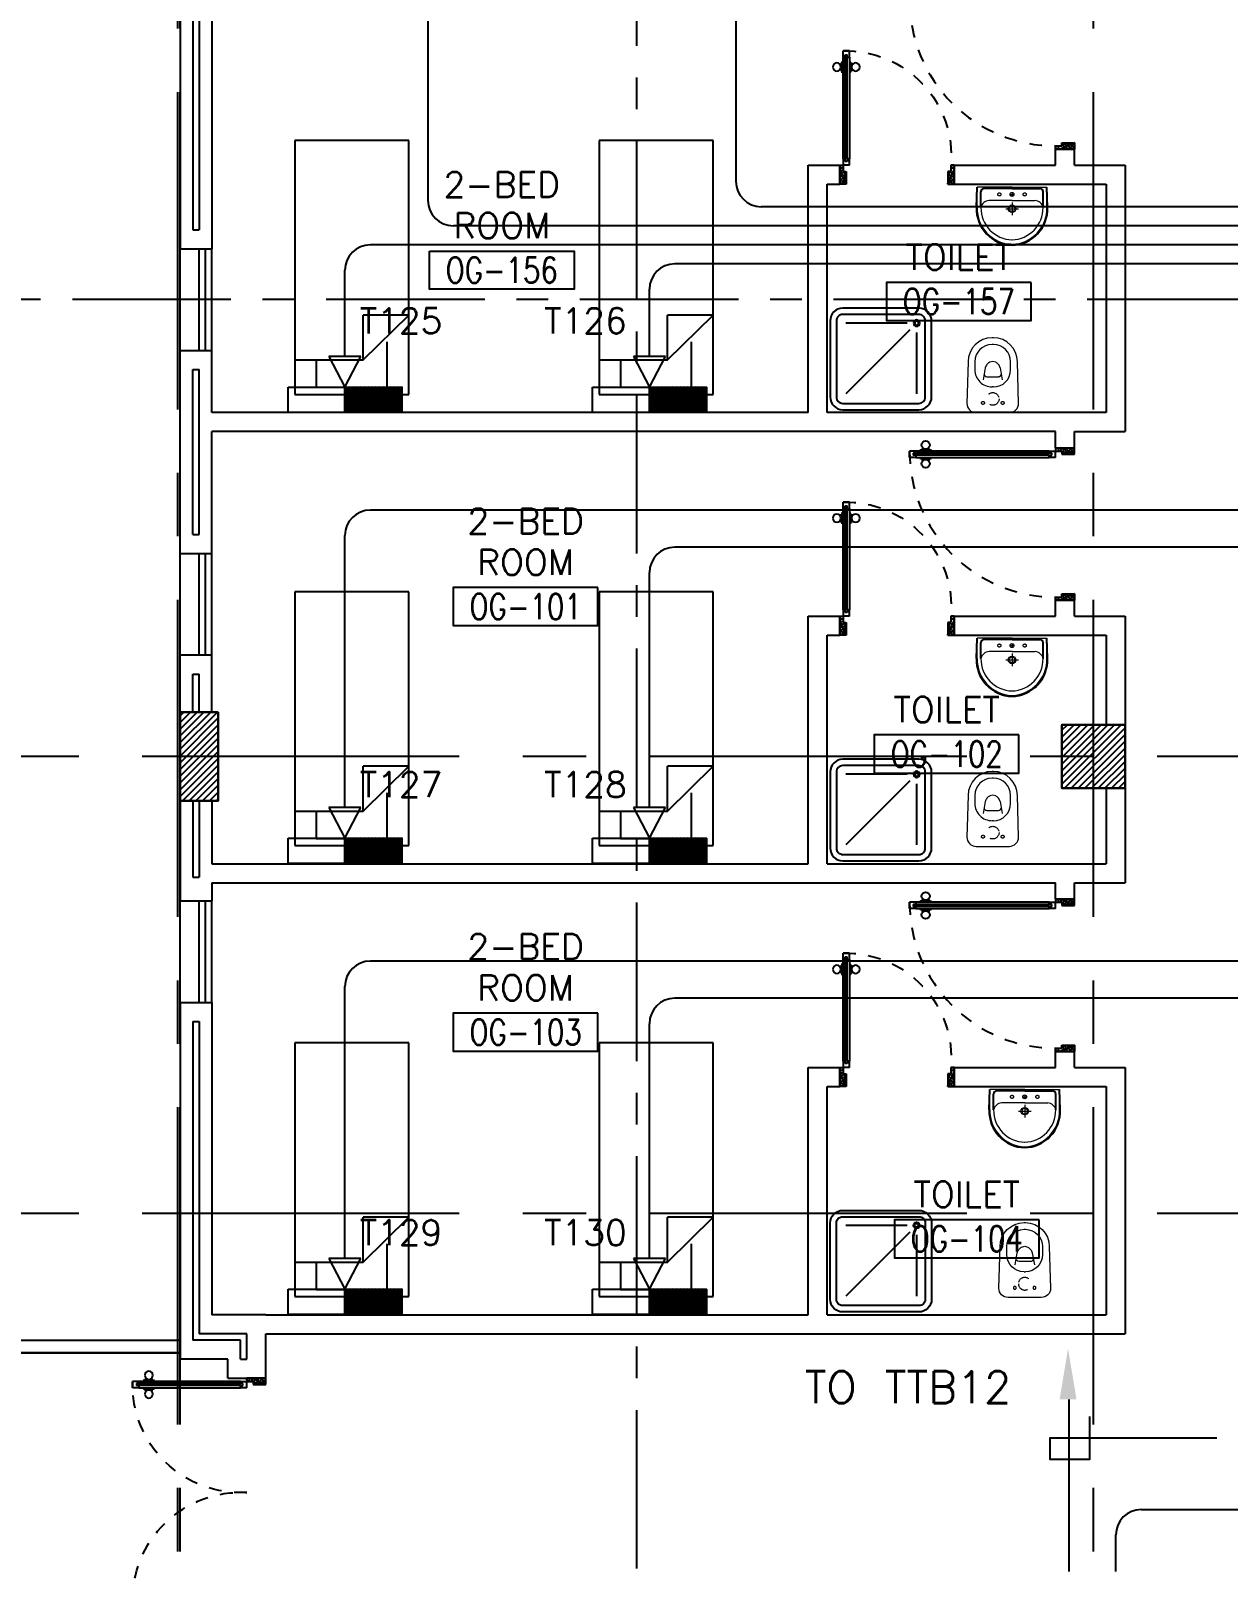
# Model space of a CAD drawing. Extents: x -0.3 to 92.6, y -1.1 to 78.4.
# Drawn here: x 48.54 to 57.98, y 13.72 to 25.87 of the extents above; entities that cross this region are included whole.
import ezdxf
from ezdxf.enums import TextEntityAlignment as Align

# ---------------------------------------------------------------- set-up
doc = ezdxf.new("R2010")
doc.units = 0
doc.header["$MEASUREMENT"] = 0
for name, pattern in [('CENTER', [2, 1.25, -0.25, 0.25, -0.25]), ('CENTERX2', [4, 2.5, -0.5, 0.5, -0.5]), ('DASHED', [0.75, 0.5, -0.25]), ('HIDDEN', [0.375, 0.25, -0.125]), ('HIDDEN2', [0.1875, 0.125, -0.0625])]:
    doc.linetypes.add(name, pattern=pattern)
doc.layers.get('0').update_dxf_attribs({"color": 11, "linetype": 'CONTINUOUS'})
doc.layers.get('DEFPOINTS').update_dxf_attribs({"color": 11, "linetype": 'CONTINUOUS'})
for name, color, linetype in [('AXES', 11, 'CENTERX2'), ('AXES1', 11, 'CENTER'), ('COL', 11, 'CONTINUOUS'), ('DOOR', 11, 'CONTINUOUS'), ('E-TEL', 4, 'CONTINUOUS'), ('E-TEXT', 2, 'CONTINUOUS'), ('E-WIRE', 4, 'CONTINUOUS'), ('FIX', 11, 'CONTINUOUS'), ('FUR', 11, 'CONTINUOUS'), ('HAT', 11, 'CONTINUOUS'), ('INSUL', 11, 'CONTINUOUS'), ('RM-BOX', 11, 'CONTINUOUS'), ('RM-NAME', 11, 'CONTINUOUS'), ('RM-NO', 11, 'CONTINUOUS'), ('ROOF', 11, 'CONTINUOUS'), ('WALL', 11, 'CONTINUOUS'), ('WIN', 11, 'CONTINUOUS')]:
    doc.layers.add(name, color=color, linetype=linetype)
doc.styles.add('ROMANS', font='ROMANS.shx', dxfattribs={"width": 0.6})
doc.styles.get("Standard").update_dxf_attribs({"font": 'TXT.shx'})

# ---------------------------------------------------------------- blocks, each defined once
blk = doc.blocks.new('AH20A')
at = {"layer": 'FUR'}
for p, q in [((0, 0.5), (0, -0.5)), ((1, 0.5), (0, 0.5)), ((0.1358, 0.5), (0.1358, -0.0987)), ((1, -0.5), (1, 0.5)), ((0.1358, 0.3112), (0.0277, 0.3112)), ((0.0277, 0.3112), (0.0277, -0.3087)), ((0.1358, -0.0987), (0.3125, -0.5)), ((0.1358, -0.0987), (0.3125, -0.0987)), ((0.3125, -0.5), (0.3125, -0.0987)), ((0.0277, -0.3087), (0.2076, -0.3087)), ((0, -0.5), (1, -0.5))]:
    blk.add_line(p, q, dxfattribs=at)
blk = doc.blocks.new('LAV1')
at = {"layer": 'FIX', "linetype": 'DASHED', "lineweight": 20, "ltscale": 0.05}
for p, q in [((0, 170), (0, 270)), ((0, 170), (0, 270)), ((50, 220), (-50, 220))]:
    blk.add_line(p, q, dxfattribs=at)
at = {"layer": 'FIX', "linetype": 'ByBlock', "ltscale": 0.3}
for p, q in [((-280, 210), (-275, 50)), ((-245, 210), (-245, 85)), ((245, 210), (245, 85)), ((280, 210), (275, 50)), ((0, 60), (-220, 60)), ((0, 60), (220, 60))]:
    blk.add_line(p, q, dxfattribs=at)
at = {"layer": 'FIX', "linetype": 'Continuous', "lineweight": 20}
for p, q in [((-275, 210), (-275, 50)), ((0, 155), (-181, 155)), ((0, 155), (181, 155)), ((275, 210), (275, 50)), ((0, 50), (-275, 50)), ((0, 50), (-252, 50)), ((0, 50), (275, 50)), ((0, 50), (252, 50))]:
    blk.add_line(p, q, dxfattribs=at)
at = {"layer": 'FIX', "lineweight": 20}
for p, q in [((0, 92), (0, 123)), ((16, 107), (-15, 107))]:
    blk.add_line(p, q, dxfattribs=at)
for centre, radius in [((0, 220), 29.5), ((0, 220), 22.5), ((0, 107), 15.5)]:
    blk.add_circle(centre, radius, dxfattribs=at)
at = {"layer": 'FIX', "linetype": 'HIDDEN', "lineweight": 20, "ltscale": 0.05}
for centre in [(-100, 107), (100, 107)]:
    blk.add_circle(centre, 12.4, dxfattribs=at)
at = {"layer": 'FIX', "linetype": 'ByBlock', "ltscale": 0.3}
for centre, radius, start, end in [((7, 220), 287, 91.3776, 182.0064), ((-7, 220), 287, 357.9936, 88.6224), ((-220, 85), 24.9, 179.7021, 269.9486), ((220, 85), 24.9, 270.0514, 0.2979)]:
    blk.add_arc(centre, radius, start, end, dxfattribs=at)
at = {"layer": 'FIX', "linetype": 'Continuous', "lineweight": 20}
for centre, radius, start, end in [((8, 217), 283, 91.6988, 181.351), ((-8, 217), 283, 358.649, 88.3012), ((8, 212), 253, 91.7328, 180.4884), ((-8, 212), 253, 359.5116, 88.2672), ((-179, 222), 66.9, 190.2006, 268.0786), ((179, 222), 66.9, 271.9214, 349.7994)]:
    blk.add_arc(centre, radius, start, end, dxfattribs=at)
blk = doc.blocks.new('WC1')
at = {"layer": 'FIX', "lineweight": 20}
for p, q in [((-210, 204), (-538, 194)), ((-475, 141), (-538, 141)), ((-137, 0), (-137, 131)), ((-727, 5), (-727, -5)), ((-674, 5), (-674, -5)), ((-534, 24), (-540, 0)), ((-540, 0), (-534, -24)), ((-395, 76), (-490, 60)), ((-339, 5), (-339, -5)), ((-137, -131), (-137, 0)), ((-490, -60), (-395, -76)), ((-538, -141), (-475, -141)), ((-538, -194), (-210, -204)), ((-213, -204), (-210, -204))]:
    blk.add_line(p, q, dxfattribs=at)
at = {"layer": 'FIX', "linetype": 'Continuous', "lineweight": 20}
blk.add_line((-420, -47), (-420, 45), dxfattribs=at)
at = {"layer": 'FIX', "linetype": 'HIDDEN2', "lineweight": 20, "ltscale": 0.3}
blk.add_circle((-245, 0), 49.8, dxfattribs=at)
at = {"layer": 'FIX', "linetype": 'HIDDEN', "lineweight": 20, "ltscale": 0.05}
for centre in [(-213, 78), (-213, -77)]:
    blk.add_circle(centre, 11.6, dxfattribs=at)
at = {"layer": 'FIX', "lineweight": 20}
for centre, radius, start, end in [((-538, 5), 189, 90, 180), ((-538, 5), 136, 90, 180), ((-475, 5), 136, 360, 90), ((-210, 131), 73, 360, 90), ((-473, -7), 68.2, 128.9242, 152.8468), ((-464, -18), 82, 108.496, 128.9242), ((-538, -5), 189, 180, 270), ((-538, -5), 136, 180, 270), ((-473, 7), 68.2, 207.1532, 231.0758), ((-464, 18), 82, 231.0758, 251.504), ((-475, -5), 136, 270, 0), ((-210, -131), 73, 270, 0)]:
    blk.add_arc(centre, radius, start, end, dxfattribs=at)
at = {"layer": 'FIX', "linetype": 'Continuous', "lineweight": 20}
for centre, start, end in [((-443, 46), 357.6662, 91.6121), ((-442, -46), 268.3879, 2.3338)]:
    blk.add_arc(centre, 22.3, start, end, dxfattribs=at)
blk = doc.blocks.new('SHR1')
at = {"layer": 'FIX'}
for p, q in [((-196, 196), (-700, 700)), ((-143, 218), (-143, 700)), ((-218, 143), (-700, 143))]:
    blk.add_line(p, q, dxfattribs=at)
for points in [[(-825, 125), (-825, 725, -0.414214), (-725, 825), (-125, 825, -0.414214), (-25, 725), (-25, 125, -0.414214), (-125, 25), (-725, 25, -0.414214)], [(-775, 125), (-775, 725, -0.414214), (-725, 775), (-125, 775, -0.414214), (-75, 725), (-75, 125, -0.414214), (-125, 75), (-725, 75, -0.414214)]]:
    blk.add_lwpolyline(points, format="xyb", close=True, dxfattribs=at)
for radius in [25, 15]:
    blk.add_circle((-143, 143), radius, dxfattribs=at)
blk = doc.blocks.new('DOOR90')
at = {"layer": 'DOOR', "linetype": 'ByBlock'}
for p, q in [((0, 0), (-150, 0)), ((-200, -25), (-1000, -25)), ((-200, -42), (-1000, -42)), ((-200, -58), (-1000, -58)), ((-1000, -75), (-200, -75))]:
    blk.add_line(p, q, dxfattribs=at)
at = {"layer": 'DOOR', "color": 0, "linetype": 'ByBlock'}
for p, q in [((-150, 0), (-150, -25)), ((-150, 0), (0, 0)), ((0, -50), (0, 0)), ((-1050, -25), (-1050, -75)), ((-1050, -75), (-1050, -25)), ((-1000, -25), (-1050, -25)), ((-1000, -75), (-1050, -75)), ((-1020, -42), (-1020, -58)), ((-1000, -42), (-1020, -42)), ((-1000, -58), (-1020, -58)), ((-1000, -25), (-1000, -42)), ((-1000, -58), (-1000, -75)), ((-968, -25), (-968, -18)), ((-878, -18), (-968, -18)), ((-968, -75), (-968, -82)), ((-878, -82), (-968, -82)), ((-955, -18), (-955, -9)), ((-955, -9), (-890, -9)), ((-955, -18), (-890, -18)), ((-955, -82), (-955, -91)), ((-955, -82), (-890, -82)), ((-955, -91), (-890, -91)), ((-890, -18), (-890, -9)), ((-890, -82), (-890, -91)), ((-878, -25), (-878, -18)), ((-878, -75), (-878, -82)), ((-200, -42), (-200, -25)), ((-200, -25), (-150, -25)), ((-180, -42), (-200, -42)), ((-200, -75), (-200, -58)), ((-200, -58), (-180, -58)), ((-150, -75), (-200, -75)), ((-180, -58), (-180, -42)), ((-150, -75), (-150, -25)), ((-150, -25), (-100, -25)), ((-100, -25), (-100, -50)), ((-100, -50), (0, -50)), ((-100, -850), (0, -850)), ((-100, -875), (-100, -850)), ((0, -850), (0, -900)), ((-150, -900), (-150, -875)), ((-150, -875), (-100, -875)), ((0, -900), (-150, -900)), ((-150, -900), (0, -900))]:
    blk.add_line(p, q, dxfattribs=at)
at = {"layer": 'DOOR', "color": 9, "linetype": 'ByBlock'}
for p, q in [((0, -50), (-114, 0)), ((0, -50), (-40, 0)), ((0, -50), (-100, -37)), ((0, -850), (-114, -900)), ((0, -850), (-100, -863)), ((0, -850), (-40, -900))]:
    blk.add_line(p, q, dxfattribs=at)
at = {"layer": 'DOOR', "color": 0, "linetype": 'ByBlock'}
for centre in [(-923, 24), (-923, -124)]:
    blk.add_circle(centre, 32.4, dxfattribs=at)
at = {"layer": 'DOOR', "color": 9, "linetype": 'ByBlock'}
for centre, radius, start, end in [((0, -50), 74.4, 137.7764, 180), ((0, -50), 54.4, 113.2074, 180), ((0, -50), 154, 161.1053, 166.2858), ((0, -50), 134, 158.1598, 169.28), ((0, -50), 114, 154.0838, 167.3774), ((0, -50), 94.4, 148.0182, 180), ((0, -50), 34.4, 90, 180), ((0, -50), 14.4, 90, 180), ((0, -850), 94.4, 180, 211.9818), ((0, -850), 74.4, 180, 222.2236), ((0, -850), 54.4, 180, 246.7926), ((0, -850), 34.4, 180, 270), ((0, -850), 14.4, 180, 270), ((0, -850), 154, 193.7142, 198.8947), ((0, -850), 134, 190.72, 201.8402)]:
    blk.add_arc(centre, radius, start, end, dxfattribs=at)
at = {"layer": 'DOOR', "linetype": 'HIDDEN', "ltscale": 0.5}
blk.add_arc((-222, -50), 828, 178.2701, 275.003, dxfattribs=at)
blk = doc.blocks.new('DOOR100')
at = {"layer": 'DOOR', "color": 0, "linetype": 'ByBlock'}
for p, q in [((-83, 1129), (-83, 1219)), ((-76, 1219), (-83, 1219)), ((-76, 1251), (-76, 1301)), ((-76, 1301), (-26, 1301)), ((-26, 1301), (-76, 1301)), ((-59, 1251), (-76, 1251)), ((-59, 1251), (-59, 1271)), ((-43, 1271), (-59, 1271)), ((-43, 1251), (-43, 1271)), ((-26, 1251), (-43, 1251)), ((-26, 1251), (-26, 1301)), ((-26, 1219), (-19, 1219)), ((-19, 1129), (-19, 1219)), ((-92, 1206), (-92, 1141)), ((-83, 1206), (-92, 1206)), ((-83, 1141), (-92, 1141)), ((-83, 1206), (-83, 1141)), ((-76, 1129), (-83, 1129)), ((-26, 1129), (-19, 1129)), ((-19, 1206), (-19, 1141)), ((-19, 1206), (-10, 1206)), ((-19, 1141), (-10, 1141)), ((-10, 1206), (-10, 1141)), ((-1201, 0), (-1201, 150)), ((-1201, 150), (-1176, 150)), ((-1201, 150), (-1201, 0)), ((-1176, 150), (-1176, 100)), ((-76, 200), (-59, 200)), ((-76, 150), (-76, 200)), ((-76, 150), (-26, 150)), ((-59, 200), (-59, 180)), ((-59, 180), (-43, 180)), ((-43, 200), (-26, 200)), ((-43, 180), (-43, 200)), ((-26, 200), (-26, 150)), ((-1, 150), (-26, 150)), ((-26, 150), (-26, 100)), ((-1, 150), (-1, 0)), ((-1151, 0), (-1201, 0)), ((-1176, 100), (-1151, 100)), ((-1151, 100), (-1151, 0)), ((-51, 100), (-51, 0)), ((-26, 100), (-51, 100)), ((-51, 0), (-1, 0))]:
    blk.add_line(p, q, dxfattribs=at)
at = {"layer": 'DOOR', "linetype": 'ByBlock'}
for p, q in [((-76, 1251), (-76, 200)), ((-59, 200), (-59, 1251)), ((-43, 200), (-43, 1251)), ((-26, 200), (-26, 1251))]:
    blk.add_line(p, q, dxfattribs=at)
at = {"layer": 'DOOR', "color": 9, "linetype": 'ByBlock'}
for p, q in [((-1151, 0), (-1201, 114)), ((-1151, 0), (-1201, 40)), ((-1151, 0), (-1164, 100)), ((-51, 0), (-1, 114)), ((-51, 0), (-38, 100)), ((-51, 0), (-1, 40))]:
    blk.add_line(p, q, dxfattribs=at)
at = {"layer": 'DOOR', "color": 0, "linetype": 'ByBlock'}
for centre in [(-125, 1174), (22, 1174)]:
    blk.add_circle(centre, 32.4, dxfattribs=at)
at = {"layer": 'DOOR', "linetype": 'HIDDEN', "ltscale": 0.5}
blk.add_arc((-27, 152), 1149, 89.961, 180.0931, dxfattribs=at)
at = {"layer": 'DOOR', "color": 9, "linetype": 'ByBlock'}
for centre, radius, start, end in [((-1151, 0), 154, 103.7142, 108.8947), ((-1151, 0), 134, 100.72, 111.8402), ((-51, 0), 134, 68.1598, 79.28), ((-51, 0), 154, 71.1053, 76.2858), ((-1151, 0), 94.4, 90, 121.9818), ((-1151, 0), 74.4, 90, 132.2236), ((-1151, 0), 54.4, 90, 156.7926), ((-1151, 0), 34.4, 90, 180), ((-1151, 0), 14.4, 90, 180), ((-51, 0), 94.4, 58.0182, 90), ((-51, 0), 74.4, 47.7764, 90), ((-51, 0), 54.4, 23.2074, 90), ((-51, 0), 34.4, 0, 90), ((-51, 0), 14.4, 0, 90), ((-51, 0), 114, 64.0838, 77.3774)]:
    blk.add_arc(centre, radius, start, end, dxfattribs=at)
blk = doc.blocks.new('RM1')
at = {"layer": 'RM-BOX'}
blk.add_lwpolyline([(570, -200), (-570, -200), (-570, -500), (570, -500)], close=True, dxfattribs=at)
at = {"layer": 'RM-NAME', "style": 'ROMANS'}
for tag, p in [('ROOMNAME1', (0, 324)), ('ROOMNAME2', (0, 0))]:
    blk.add_attdef(tag, text='', height=200, dxfattribs=at).set_placement(p, align=Align.MIDDLE)
at = {"layer": 'RM-NO', "style": 'ROMANS', "width": 0.8}
blk.add_attdef('ROOMNO', text='', height=200, dxfattribs=at).set_placement((0, -350), align=Align.MIDDLE)
blk = doc.blocks.new('*X85')
at = {"color": 0}
for p, q in [((227929, 132681), (228397, 133150)), ((227929, 132734), (228344, 133150)), ((227929, 132787), (228291, 133150)), ((227929, 132840), (228238, 133150)), ((227929, 132893), (228185, 133150)), ((227929, 132946), (228132, 133150)), ((227929, 132999), (228079, 133150)), ((227929, 133053), (228026, 133150)), ((227929, 133106), (227973, 133150)), ((227950, 132650), (228429, 133128)), ((228003, 132650), (228429, 133075)), ((228056, 132650), (228429, 133022)), ((228109, 132650), (228429, 132969)), ((228162, 132650), (228429, 132916)), ((228215, 132650), (228429, 132863)), ((228268, 132650), (228429, 132810)), ((228321, 132650), (228429, 132757)), ((228374, 132650), (228429, 132704))]:
    blk.add_line(p, q, dxfattribs=at)
blk = doc.blocks.new('COL50')
at = {"layer": 'COL'}
blk.add_lwpolyline([(-250, 250), (-250, -250), (250, -250), (250, 250)], close=True, dxfattribs=at)
blk = doc.blocks.new('C11')
at = {"layer": 'HAT'}
h = blk.add_hatch(dxfattribs=at)
h.set_pattern_fill('ANSI31', color=256, scale=300, style=0)
h.set_pattern_definition([(45, (-248556.182, -75061.005), (-26.5165043, 26.5165043), [])])
h.paths.add_polyline_path([(300, 700), (0, 700), (0, 350), (300, 350)])
h.paths.add_polyline_path([(300, 350), (0, 350), (0, 0), (300, 0)])
at = {"layer": 'COL'}
blk.add_lwpolyline([(300, 700), (300, 0), (0, 0), (0, 700)], close=True, dxfattribs=at)
blk = doc.blocks.new('A$C272A55A0')
at = {"layer": 'DOOR', "color": 0, "linetype": 'ByBlock'}
for p, q in [((0, 900), (0, 1050)), ((50, 1050), (0, 1050)), ((50, 950), (50, 1050)), ((1750, 950), (1750, 1050)), ((1750, 1050), (1800, 1050)), ((1800, 1050), (1800, 900)), ((0, 900), (25, 900)), ((25, 950), (50, 950)), ((25, 900), (25, 950)), ((75, 900), (25, 900)), ((25, 850), (25, 900)), ((42, 850), (25, 850)), ((58, 870), (42, 870)), ((42, 870), (42, 850)), ((58, 850), (58, 870)), ((75, 850), (58, 850)), ((75, 900), (75, 850)), ((1725, 900), (1775, 900)), ((1725, 900), (1725, 850)), ((1725, 850), (1742, 850)), ((1742, 870), (1758, 870)), ((1742, 850), (1742, 870)), ((1775, 950), (1750, 950)), ((1758, 870), (1758, 850)), ((1758, 850), (1775, 850)), ((1775, 900), (1775, 950)), ((1800, 900), (1775, 900)), ((1775, 850), (1775, 900)), ((1718, 160), (1709, 160)), ((1709, 95), (1709, 160)), ((1725, 173), (1718, 173)), ((1718, 173), (1718, 83)), ((1718, 95), (1718, 160)), ((1775, 173), (1782, 173)), ((1782, 173), (1782, 83)), ((1782, 160), (1791, 160)), ((1782, 95), (1782, 160)), ((1791, 95), (1791, 160)), ((25, 50), (42, 50)), ((25, 50), (25, 0)), ((25, 0), (75, 0)), ((75, 0), (25, 0)), ((42, 50), (42, 30)), ((42, 30), (58, 30)), ((58, 50), (75, 50)), ((58, 50), (58, 30)), ((75, 50), (75, 0)), ((1718, 95), (1709, 95)), ((1725, 83), (1718, 83)), ((1742, 50), (1725, 50)), ((1725, 50), (1725, 0)), ((1775, 0), (1725, 0)), ((1725, 0), (1775, 0)), ((1742, 50), (1742, 30)), ((1758, 30), (1742, 30)), ((1775, 50), (1758, 50)), ((1758, 50), (1758, 30)), ((1775, 83), (1782, 83)), ((1775, 50), (1775, 0)), ((1782, 95), (1791, 95))]:
    blk.add_line(p, q, dxfattribs=at)
at = {"layer": 'DOOR', "color": 9, "linetype": 'ByBlock'}
for p, q in [((50, 1050), (0, 1010)), ((50, 1050), (0, 937)), ((50, 1050), (37, 950)), ((1750, 1050), (1800, 1010)), ((1750, 1050), (1800, 937)), ((1750, 1050), (1763, 950))]:
    blk.add_line(p, q, dxfattribs=at)
at = {"layer": 'DOOR', "linetype": 'ByBlock'}
for p, q in [((25, 850), (25, 50)), ((42, 850), (42, 50)), ((58, 850), (58, 50)), ((75, 50), (75, 850)), ((1725, 50), (1725, 850)), ((1742, 850), (1742, 50)), ((1758, 850), (1758, 50)), ((1775, 850), (1775, 50))]:
    blk.add_line(p, q, dxfattribs=at)
at = {"layer": 'DOOR', "color": 0, "linetype": 'ByBlock'}
for centre in [(1676, 128), (1824, 128)]:
    blk.add_circle(centre, 32.4, dxfattribs=at)
at = {"layer": 'DOOR', "color": 9, "linetype": 'ByBlock'}
for centre, radius, start, end in [((50, 1050), 54.4, 203.2074, 270), ((50, 1050), 74.4, 227.7764, 270), ((50, 1050), 34.4, 180, 270), ((50, 1050), 14.4, 180, 270), ((1750, 1050), 14.4, 270, 0), ((1750, 1050), 34.4, 270, 0), ((1750, 1050), 54.4, 270, 336.7926), ((1750, 1050), 74.4, 270, 312.2236), ((50, 1050), 94.4, 238.0182, 270), ((50, 1050), 114, 244.0838, 257.3774), ((50, 1050), 134, 248.1598, 259.28), ((50, 1050), 154, 251.1053, 256.2858), ((1750, 1050), 94.4, 270, 301.9818), ((1750, 1050), 114, 282.6226, 295.9162), ((1750, 1050), 134, 280.72, 291.8402), ((1750, 1050), 154, 283.7142, 288.8947)]:
    blk.add_arc(centre, radius, start, end, dxfattribs=at)
at = {"layer": 'DOOR', "linetype": 'HIDDEN', "ltscale": 0.5}
for centre, start, end in [((50, 851), 268.3174, 3.2965), ((1750, 851), 176.7035, 271.6826)]:
    blk.add_arc(centre, 851, start, end, dxfattribs=at)
at = {"layer": 'WALL', "linetype": 'ByBlock'}
blk.add_line((1800, 900), (1800, 1050), dxfattribs=at)

msp = doc.modelspace()

# ---------------------------------------------------------------- linework, layer by layer
at = {"layer": 'AXES'}
for p, q in [((56.9217, -1.1143), (56.9217, 77.6984)), ((49.7017, -1.1143), (49.7017, 77.3484)), ((49.7217, -1.1143), (49.7217, 77.3484)), ((91.9217, 20.15), (23.8817, 20.15)), ((91.9217, 16.55), (23.8817, 16.55))]:
    msp.add_line(p, q, dxfattribs=at)
at = {"layer": 'AXES1'}
for p, q in [((53.3217, 5.75), (53.3217, 64.57)), ((82.1217, 23.75), (23.8817, 23.75))]:
    msp.add_line(p, q, dxfattribs=at)
at = {"layer": 'DEFPOINTS', "color": 0, "linetype": 'Continuous'}
msp.add_line((49.7217, 15.45), (47.773, 15.45), dxfattribs=at)
at = {"layer": 'E-TEL', "color": 4}
for p, q in [((51.1468, 23.3015), (50.8943, 23.3015)), ((50.8943, 23.3015), (51.0205, 23.0594)), ((51.0205, 23.0594), (51.1468, 23.3015)), ((53.5468, 23.3015), (53.2943, 23.3015)), ((53.2943, 23.3015), (53.4205, 23.0594)), ((53.4205, 23.0594), (53.5468, 23.3015)), ((50.5717, 23.0594), (51.4717, 23.0594)), ((50.5717, 22.86), (50.5717, 23.0594)), ((51.0205, 22.86), (51.0205, 23.0594)), ((51.421, 22.86), (51.0205, 23.0468)), ((51.3915, 22.86), (51.0205, 23.033)), ((51.3619, 22.86), (51.0205, 23.0192)), ((51.3323, 22.86), (51.0205, 23.0054)), ((51.3027, 22.86), (51.0205, 22.9916)), ((51.2732, 22.86), (51.0205, 22.9778)), ((51.2436, 22.86), (51.0205, 22.964)), ((51.4506, 22.86), (51.0231, 23.0594)), ((51.4717, 22.864), (51.0527, 23.0594)), ((51.4717, 22.8778), (51.0823, 23.0594)), ((51.4717, 22.8916), (51.1118, 23.0594)), ((51.4717, 22.9054), (51.1414, 23.0594)), ((51.4717, 22.9192), (51.171, 23.0594)), ((51.4717, 22.9329), (51.2006, 23.0594)), ((51.4717, 22.9467), (51.2301, 23.0594)), ((51.4717, 22.9605), (51.2597, 23.0594)), ((51.4717, 22.9743), (51.2893, 23.0594)), ((51.4717, 22.9881), (51.3189, 23.0594)), ((51.4717, 23.0019), (51.3485, 23.0594)), ((51.4717, 23.0157), (51.378, 23.0594)), ((51.4717, 23.0295), (51.4076, 23.0594)), ((51.4717, 23.0433), (51.4372, 23.0594)), ((51.4716, 23.0571), (51.4668, 23.0594)), ((51.4717, 22.86), (51.4717, 23.0594)), ((52.9717, 23.0594), (53.8717, 23.0594)), ((52.9717, 22.86), (52.9717, 23.0594)), ((53.4205, 22.86), (53.4205, 23.0594)), ((53.821, 22.86), (53.4205, 23.0468)), ((53.7915, 22.86), (53.4205, 23.033)), ((53.7619, 22.86), (53.4205, 23.0192)), ((53.7323, 22.86), (53.4205, 23.0054)), ((53.7027, 22.86), (53.4205, 22.9916)), ((53.6732, 22.86), (53.4205, 22.9778)), ((53.6436, 22.86), (53.4205, 22.964)), ((53.8506, 22.86), (53.4231, 23.0594)), ((53.8717, 22.864), (53.4527, 23.0594)), ((53.8717, 22.8778), (53.4823, 23.0594)), ((53.8717, 22.8916), (53.5118, 23.0594)), ((53.8717, 22.9054), (53.5414, 23.0594)), ((53.8717, 22.9192), (53.571, 23.0594)), ((53.8717, 22.9329), (53.6006, 23.0594)), ((53.8717, 22.9467), (53.6301, 23.0594)), ((53.8717, 22.9605), (53.6597, 23.0594)), ((53.8717, 22.9743), (53.6893, 23.0594)), ((53.8717, 22.9881), (53.7189, 23.0594)), ((53.8717, 23.0019), (53.7485, 23.0594)), ((53.8717, 23.0157), (53.778, 23.0594)), ((53.8717, 23.0295), (53.8076, 23.0594)), ((53.8717, 23.0433), (53.8372, 23.0594)), ((53.8716, 23.0571), (53.8668, 23.0594)), ((53.8717, 22.86), (53.8717, 23.0594)), ((51.4717, 22.86), (50.5717, 22.86)), ((51.214, 22.86), (51.0205, 22.9502)), ((51.1844, 22.86), (51.0205, 22.9364)), ((51.1548, 22.86), (51.0205, 22.9226)), ((51.1253, 22.86), (51.0205, 22.9088)), ((51.0957, 22.86), (51.0205, 22.8951)), ((51.0661, 22.86), (51.0205, 22.8813)), ((53.8717, 22.86), (52.9717, 22.86)), ((53.614, 22.86), (53.4205, 22.9502)), ((53.5844, 22.86), (53.4205, 22.9364)), ((53.5548, 22.86), (53.4205, 22.9226)), ((53.5253, 22.86), (53.4205, 22.9088)), ((53.4957, 22.86), (53.4205, 22.8951)), ((53.4661, 22.86), (53.4205, 22.8813)), ((50.8943, 19.749), (51.0205, 19.5068)), ((51.1468, 19.749), (50.8943, 19.749)), ((51.0205, 19.5068), (51.1468, 19.749)), ((53.2943, 19.749), (53.4205, 19.5068)), ((53.5468, 19.749), (53.2943, 19.749)), ((53.4205, 19.5068), (53.5468, 19.749)), ((50.5717, 19.5068), (51.4717, 19.5068)), ((50.5717, 19.3075), (50.5717, 19.5068)), ((51.0205, 19.3075), (51.0205, 19.5068)), ((51.421, 19.3075), (51.0205, 19.4942)), ((51.3915, 19.3075), (51.0205, 19.4804)), ((51.3619, 19.3075), (51.0205, 19.4667)), ((51.3323, 19.3075), (51.0205, 19.4529)), ((51.3027, 19.3075), (51.0205, 19.4391)), ((51.4506, 19.3075), (51.0231, 19.5068)), ((51.4717, 19.3115), (51.0527, 19.5068)), ((51.4717, 19.3252), (51.0823, 19.5068)), ((51.4717, 19.339), (51.1118, 19.5068)), ((51.4717, 19.3528), (51.1414, 19.5068)), ((51.4717, 19.3666), (51.171, 19.5068)), ((51.4717, 19.3804), (51.2006, 19.5068)), ((51.4717, 19.3942), (51.2301, 19.5068)), ((51.4717, 19.408), (51.2597, 19.5068)), ((51.4717, 19.4218), (51.2893, 19.5068)), ((51.4717, 19.4356), (51.3189, 19.5068)), ((51.4717, 19.4494), (51.3485, 19.5068)), ((51.4717, 19.4632), (51.378, 19.5068)), ((51.4717, 19.477), (51.4076, 19.5068)), ((51.4717, 19.4908), (51.4372, 19.5068)), ((51.4716, 19.5046), (51.4668, 19.5068)), ((51.4717, 19.3075), (51.4717, 19.5068)), ((52.9717, 19.5068), (53.8717, 19.5068)), ((52.9717, 19.3075), (52.9717, 19.5068)), ((53.4205, 19.3075), (53.4205, 19.5068)), ((53.821, 19.3075), (53.4205, 19.4942)), ((53.7915, 19.3075), (53.4205, 19.4804)), ((53.7619, 19.3075), (53.4205, 19.4667)), ((53.7323, 19.3075), (53.4205, 19.4529)), ((53.7027, 19.3075), (53.4205, 19.4391)), ((53.8506, 19.3075), (53.4231, 19.5068)), ((53.8717, 19.3115), (53.4527, 19.5068)), ((53.8717, 19.3252), (53.4823, 19.5068)), ((53.8717, 19.339), (53.5118, 19.5068)), ((53.8717, 19.3528), (53.5414, 19.5068)), ((53.8717, 19.3666), (53.571, 19.5068)), ((53.8717, 19.3804), (53.6006, 19.5068)), ((53.8717, 19.3942), (53.6301, 19.5068)), ((53.8717, 19.408), (53.6597, 19.5068)), ((53.8717, 19.4218), (53.6893, 19.5068)), ((53.8717, 19.4356), (53.7189, 19.5068)), ((53.8717, 19.4494), (53.7485, 19.5068)), ((53.8717, 19.4632), (53.778, 19.5068)), ((53.8717, 19.477), (53.8076, 19.5068)), ((53.8717, 19.4908), (53.8372, 19.5068)), ((53.8716, 19.5046), (53.8668, 19.5068)), ((53.8717, 19.3075), (53.8717, 19.5068)), ((51.2732, 19.3075), (51.0205, 19.4253)), ((51.2436, 19.3075), (51.0205, 19.4115)), ((51.214, 19.3075), (51.0205, 19.3977)), ((51.1844, 19.3075), (51.0205, 19.3839)), ((51.1548, 19.3075), (51.0205, 19.3701)), ((51.1253, 19.3075), (51.0205, 19.3563)), ((51.0957, 19.3075), (51.0205, 19.3425)), ((51.0661, 19.3075), (51.0205, 19.3287)), ((53.6732, 19.3075), (53.4205, 19.4253)), ((53.6436, 19.3075), (53.4205, 19.4115)), ((53.614, 19.3075), (53.4205, 19.3977)), ((53.5844, 19.3075), (53.4205, 19.3839)), ((53.5548, 19.3075), (53.4205, 19.3701)), ((53.5253, 19.3075), (53.4205, 19.3563)), ((53.4957, 19.3075), (53.4205, 19.3425)), ((53.4661, 19.3075), (53.4205, 19.3287)), ((51.4717, 19.3075), (50.5717, 19.3075)), ((53.8717, 19.3075), (52.9717, 19.3075)), ((50.8943, 16.194), (51.0205, 15.9518)), ((51.1468, 16.194), (50.8943, 16.194)), ((51.0205, 15.9518), (51.1468, 16.194)), ((53.2943, 16.194), (53.4205, 15.9518)), ((53.5468, 16.194), (53.2943, 16.194)), ((53.4205, 15.9518), (53.5468, 16.194)), ((50.5717, 15.9518), (51.4717, 15.9518)), ((50.5717, 15.7525), (50.5717, 15.9518)), ((51.0205, 15.7525), (51.0205, 15.9518)), ((51.421, 15.7525), (51.0205, 15.9392)), ((51.3915, 15.7525), (51.0205, 15.9254)), ((51.3619, 15.7525), (51.0205, 15.9117)), ((51.4506, 15.7525), (51.0231, 15.9518)), ((51.4717, 15.7565), (51.0527, 15.9518)), ((51.4717, 15.7702), (51.0823, 15.9518)), ((51.4717, 15.784), (51.1118, 15.9518)), ((51.4717, 15.7978), (51.1414, 15.9518)), ((51.4717, 15.8116), (51.171, 15.9518)), ((51.4717, 15.8254), (51.2006, 15.9518)), ((51.4717, 15.8392), (51.2301, 15.9518)), ((51.4717, 15.853), (51.2597, 15.9518)), ((51.4717, 15.8668), (51.2893, 15.9518)), ((51.4717, 15.8806), (51.3189, 15.9518)), ((51.4717, 15.8944), (51.3485, 15.9518)), ((51.4717, 15.9082), (51.378, 15.9518)), ((51.4717, 15.922), (51.4076, 15.9518)), ((51.4717, 15.9358), (51.4372, 15.9518)), ((51.4716, 15.9496), (51.4668, 15.9518)), ((51.4717, 15.7525), (51.4717, 15.9518)), ((52.9717, 15.9518), (53.8717, 15.9518)), ((52.9717, 15.7525), (52.9717, 15.9518)), ((53.4205, 15.7525), (53.4205, 15.9518)), ((53.821, 15.7525), (53.4205, 15.9392)), ((53.7915, 15.7525), (53.4205, 15.9254)), ((53.7619, 15.7525), (53.4205, 15.9117)), ((53.8506, 15.7525), (53.4231, 15.9518)), ((53.8717, 15.7565), (53.4527, 15.9518)), ((53.8717, 15.7702), (53.4823, 15.9518)), ((53.8717, 15.784), (53.5118, 15.9518)), ((53.8717, 15.7978), (53.5414, 15.9518)), ((53.8717, 15.8116), (53.571, 15.9518)), ((53.8717, 15.8254), (53.6006, 15.9518)), ((53.8717, 15.8392), (53.6301, 15.9518)), ((53.8717, 15.853), (53.6597, 15.9518)), ((53.8717, 15.8668), (53.6893, 15.9518)), ((53.8717, 15.8806), (53.7189, 15.9518)), ((53.8717, 15.8944), (53.7485, 15.9518)), ((53.8717, 15.9082), (53.778, 15.9518)), ((53.8717, 15.922), (53.8076, 15.9518)), ((53.8717, 15.9358), (53.8372, 15.9518)), ((53.8716, 15.9496), (53.8668, 15.9518)), ((53.8717, 15.7525), (53.8717, 15.9518)), ((51.3323, 15.7525), (51.0205, 15.8979)), ((51.3027, 15.7525), (51.0205, 15.8841)), ((51.2732, 15.7525), (51.0205, 15.8703)), ((51.2436, 15.7525), (51.0205, 15.8565)), ((51.214, 15.7525), (51.0205, 15.8427)), ((51.1844, 15.7525), (51.0205, 15.8289)), ((51.1548, 15.7525), (51.0205, 15.8151)), ((51.1253, 15.7525), (51.0205, 15.8013)), ((53.7323, 15.7525), (53.4205, 15.8979)), ((53.7027, 15.7525), (53.4205, 15.8841)), ((53.6732, 15.7525), (53.4205, 15.8703)), ((53.6436, 15.7525), (53.4205, 15.8565)), ((53.614, 15.7525), (53.4205, 15.8427)), ((53.5844, 15.7525), (53.4205, 15.8289)), ((53.5548, 15.7525), (53.4205, 15.8151)), ((53.5253, 15.7525), (53.4205, 15.8013)), ((51.4717, 15.7525), (50.5717, 15.7525)), ((51.0957, 15.7525), (51.0205, 15.7875)), ((51.0661, 15.7525), (51.0205, 15.7737)), ((53.8717, 15.7525), (52.9717, 15.7525)), ((53.4957, 15.7525), (53.4205, 15.7875)), ((53.4661, 15.7525), (53.4205, 15.7737))]:
    msp.add_line(p, q, dxfattribs=at)
at = {"layer": 'E-TEXT', "color": 11}
msp.add_lwpolyline([(57.8925, 14.7772), (56.5779, 14.7772), (56.5779, 14.6131), (56.8909, 14.6131), (56.8909, 14.9486)], dxfattribs=at)
at = {"layer": 'E-WIRE', "linetype": 'Continuous'}
for p, q in [((51.6748, 26.5354), (51.6748, 24.532)), ((54.1022, 26.5354), (54.1022, 24.682)), ((51.0205, 23.3015), (51.0205, 23.982)), ((53.4205, 23.3015), (53.4205, 23.832))]:
    msp.add_line(p, q, dxfattribs=at)
at = {"layer": 'E-WIRE', "color": 4}
for p, q in [((60.0113, 24.482), (54.3022, 24.482)), ((60.0113, 24.332), (51.8748, 24.332)), ((60.0113, 24.182), (51.2205, 24.182)), ((60.0113, 24.032), (53.6205, 24.032)), ((59.8806, 22.0923), (51.2205, 22.0923)), ((60.0991, 21.7993), (53.6205, 21.7993)), ((60.2896, 18.5373), (51.2205, 18.5373)), ((60.5081, 18.2443), (53.6205, 18.2443)), ((57.2972, 14.2157), (65.2339, 14.2157))]:
    msp.add_line(p, q, dxfattribs=at)
at = {"layer": 'E-WIRE', "color": 4, "linetype": 'ByBlock'}
for p, q in [((51.0205, 19.749), (51.0205, 21.8923)), ((53.4205, 19.749), (53.4205, 21.5993)), ((51.0205, 16.194), (51.0205, 18.3373)), ((53.4205, 16.194), (53.4205, 18.0443)), ((56.7293, 13.7266), (56.7293, 15.0837)), ((57.0972, 13.7266), (57.0972, 14.0157))]:
    msp.add_line(p, q, dxfattribs=at)
at = {"layer": 'E-WIRE', "linetype": 'Continuous'}
for centre, start, end in [((54.3022, 24.682), 180, 270), ((51.8748, 24.532), 180, 270), ((51.2205, 23.982), 90, 180), ((53.6205, 23.832), 90, 180)]:
    msp.add_arc(centre, 0.2, start, end, dxfattribs=at)
at = {"layer": 'E-WIRE', "color": 4}
for centre in [(51.2205, 21.8923), (53.6205, 21.5993), (51.2205, 18.3373), (53.6205, 18.0443), (57.2972, 14.0157)]:
    msp.add_arc(centre, 0.2, 90, 180, dxfattribs=at)
msp.add_solid([(56.6539, 15.0837), (56.7872, 15.0837), (56.7205, 15.4837)], dxfattribs=at)
at = {"layer": 'INSUL'}
for p, q in [((49.8217, 26.415), (49.8217, 24.3)), ((49.8717, 26.415), (49.8717, 24.3)), ((49.8217, 24.3), (49.8717, 24.3)), ((49.8217, 23.2), (49.8717, 23.2)), ((49.8217, 21.9), (49.8217, 23.2)), ((49.8717, 21.9), (49.8717, 23.2)), ((49.8217, 21.9), (49.8717, 21.9)), ((49.8217, 20.8), (49.8717, 20.8)), ((49.8217, 20.5), (49.8217, 20.8)), ((49.8717, 20.5), (49.8717, 20.8)), ((49.8217, 19.8), (49.8217, 19.2)), ((49.8717, 19.8), (49.8717, 19.2)), ((49.8217, 19.2), (49.8717, 19.2)), ((49.8217, 18.0625), (49.8717, 18.0625)), ((49.8217, 18.0625), (49.8217, 15.55)), ((49.8717, 18.0625), (49.8717, 15.6)), ((50.1967, 15.55), (49.8217, 15.55)), ((50.2467, 15.6), (49.8717, 15.6)), ((50.1967, 15.4), (50.1967, 15.55)), ((50.2467, 15.4), (50.2467, 15.6)), ((50.1967, 15.4), (50.2467, 15.4))]:
    msp.add_line(p, q, dxfattribs=at)
at = {"layer": 'ROOF'}
for p, q in [((40.1017, 15.55), (49.7217, 15.55)), ((39.7067, 15.45), (49.7217, 15.45))]:
    msp.add_line(p, q, dxfattribs=at)
at = {"layer": 'WALL'}
for p, q in [((49.7217, 26.415), (49.7217, 24.15)), ((49.9717, 26.265), (49.9717, 24.15)), ((54.6717, 24.81), (54.9217, 24.81)), ((55.8217, 24.81), (56.6217, 24.81)), ((56.7717, 24.81), (57.1717, 24.81)), ((57.1717, 24.81), (57.1717, 22.71)), ((54.8217, 24.66), (54.9217, 24.66)), ((55.8217, 24.66), (57.0217, 24.66)), ((57.0217, 24.66), (57.0217, 22.86)), ((49.7217, 24.15), (49.9717, 24.15)), ((49.7217, 23.35), (49.9717, 23.35)), ((49.7217, 21.75), (49.7217, 23.35)), ((49.9717, 22.86), (49.9717, 23.35)), ((49.9717, 21.75), (49.9717, 22.71)), ((49.7217, 21.75), (49.9717, 21.75)), ((54.6717, 21.255), (54.9217, 21.255)), ((55.8217, 21.255), (56.6217, 21.255)), ((56.7717, 21.255), (57.1717, 21.255)), ((57.1717, 21.255), (57.1717, 19.155)), ((54.8217, 21.105), (54.9217, 21.105)), ((55.8217, 21.105), (57.0217, 21.105)), ((57.0217, 21.105), (57.0217, 20.4)), ((49.7217, 20.95), (49.9717, 20.95)), ((49.7217, 20.5), (49.7217, 20.95)), ((49.9717, 20.5), (49.9717, 20.95)), ((49.7217, 19.8), (49.7217, 19.0125)), ((49.9717, 19.8), (49.9717, 19.305)), ((57.0217, 19.9), (57.0217, 19.305)), ((49.9717, 19.305), (54.6717, 19.305)), ((54.8217, 19.305), (57.0217, 19.305)), ((49.9717, 19.155), (49.9717, 19.0125)), ((49.9717, 19.155), (56.6217, 19.155)), ((56.7717, 19.155), (57.1717, 19.155)), ((49.7217, 19.0125), (49.9717, 19.0125)), ((49.7217, 18.2125), (49.9717, 18.2125)), ((49.7217, 18.2125), (49.7217, 15.4)), ((49.9717, 18.2125), (49.9717, 15.75)), ((54.6717, 17.7), (54.9217, 17.7)), ((55.8217, 17.7), (56.6217, 17.7)), ((56.7717, 17.7), (57.1717, 17.7)), ((57.1717, 17.7), (57.1717, 15.6)), ((54.8217, 17.55), (54.9217, 17.55)), ((55.8217, 17.55), (57.0217, 17.55)), ((57.0217, 17.55), (57.0217, 15.75)), ((50.3967, 15.75), (49.9717, 15.75)), ((50.3967, 15.75), (54.6717, 15.75)), ((54.8217, 15.75), (55.7717, 15.75)), ((54.8217, 15.75), (57.0217, 15.75)), ((50.3967, 15.6), (57.1717, 15.6)), ((50.3967, 15.25), (50.3967, 15.6)), ((50.0967, 15.4), (49.7217, 15.4)), ((50.0967, 15.25), (50.0967, 15.4)), ((50.0967, 15.25), (50.3967, 15.25))]:
    msp.add_line(p, q, dxfattribs=at)
at = {"layer": 'WALL', "linetype": 'ByBlock'}
for p, q in [((56.6217, 24.81), (56.6217, 24.9375)), ((56.6217, 24.9375), (56.7717, 24.9375)), ((56.7717, 24.81), (56.7717, 24.9375)), ((54.6717, 22.86), (54.6717, 24.81)), ((54.9217, 24.66), (54.9217, 24.81)), ((55.8217, 24.66), (55.8217, 24.81)), ((54.8217, 22.86), (54.8217, 24.66)), ((54.6717, 22.86), (49.9717, 22.86)), ((57.0217, 22.86), (54.8217, 22.86)), ((56.6217, 22.71), (49.9717, 22.71)), ((56.6217, 22.5825), (56.6217, 22.71)), ((56.6217, 22.5825), (56.6217, 22.71)), ((56.7717, 22.5825), (56.7717, 22.71)), ((56.7717, 22.71), (57.1717, 22.71)), ((56.7717, 22.5825), (56.7717, 22.71)), ((56.6217, 22.5825), (56.7717, 22.5825)), ((56.6217, 22.5825), (56.7717, 22.5825)), ((56.6217, 21.255), (56.6217, 21.3825)), ((56.6217, 21.3825), (56.7717, 21.3825)), ((56.7717, 21.255), (56.7717, 21.3825)), ((54.6717, 19.305), (54.6717, 21.255)), ((54.9217, 21.105), (54.9217, 21.255)), ((55.8217, 21.105), (55.8217, 21.255)), ((57.1717, 21.255), (57.1717, 19.155)), ((54.8217, 19.305), (54.8217, 21.105)), ((57.0217, 21.105), (57.0217, 20.4)), ((57.0217, 19.9), (57.0217, 19.305)), ((56.6217, 19.0275), (56.6217, 19.155)), ((56.7717, 19.0275), (56.7717, 19.155)), ((56.6217, 19.0275), (56.7717, 19.0275)), ((56.6217, 17.7), (56.6217, 17.8275)), ((56.6217, 17.8275), (56.7717, 17.8275)), ((56.7717, 17.7), (56.7717, 17.8275)), ((54.6717, 15.75), (54.6717, 17.7)), ((54.9217, 17.55), (54.9217, 17.7)), ((55.8217, 17.55), (55.8217, 17.7)), ((57.1717, 17.7), (57.1717, 15.6)), ((54.8217, 15.75), (54.8217, 17.55)), ((57.0217, 17.55), (57.0217, 15.75))]:
    msp.add_line(p, q, dxfattribs=at)
at = {"layer": 'WALL', "linetype": 'ByBlock', "ltscale": 0.3}
for points in [[(50.0217, 20.5), (49.7217, 20.5), (49.7217, 19.8), (50.0217, 19.8)], [(56.6717, 20.4), (57.1717, 20.4), (57.1717, 19.9), (56.6717, 19.9)]]:
    msp.add_lwpolyline(points, close=True, dxfattribs=at)
at = {"layer": 'WIN'}
for p, q in [((49.7217, 23.35), (49.7217, 24.15)), ((49.8717, 23.35), (49.8717, 24.15)), ((49.9217, 23.35), (49.9217, 24.15)), ((49.9717, 23.35), (49.9717, 24.15)), ((49.7217, 20.95), (49.7217, 21.75)), ((49.8717, 20.95), (49.8717, 21.75)), ((49.9217, 20.95), (49.9217, 21.75)), ((49.9717, 20.95), (49.9717, 21.75)), ((49.7217, 18.2125), (49.7217, 19.0125)), ((49.8717, 18.2125), (49.8717, 19.0125)), ((49.9217, 18.2125), (49.9217, 19.0125)), ((49.9717, 18.2125), (49.9717, 19.0125))]:
    msp.add_line(p, q, dxfattribs=at)

# ---------------------------------------------------------------- block references
at = {"layer": 'COL', "linetype": 'ByBlock', "xscale": 0.001, "yscale": 0.001, "zscale": 0.001}
msp.add_blockref('C11', (49.7217, 19.8), dxfattribs=at)
at = {"layer": 'COL', "yscale": 0.001, "zscale": 0.001}
for xscale in [-0.001, 0.001]:
    msp.add_blockref('COL50', (56.9217, 20.15), dxfattribs=dict(at, xscale=xscale))
at = {"layer": 'DOOR', "color": 0, "linetype": 'ByBlock', "yscale": 0.001, "zscale": 0.001}
for name, p, xscale, rotation in [('DOOR100', (56.7717, 26.1375), 0.001, 90), ('DOOR90', (54.9217, 24.66), -0.001, 90), ('DOOR100', (56.7717, 22.5825), 0.001, 90), ('DOOR90', (54.9217, 21.105), -0.001, 90), ('DOOR100', (56.7717, 19.0275), 0.001, 90), ('DOOR90', (54.9217, 17.55), -0.001, 90), ('A$C272A55A0', (49.3463, 13.45), -0.001, 270)]:
    msp.add_blockref(name, p, dxfattribs=dict(at, xscale=xscale, rotation=rotation))
at = {"layer": 'FIX'}
for name, p, xscale, yscale, zscale, rotation in [('AH20A', (51.0743, 23.0037), 2, 0.9, 2, 90), ('AH20A', (53.4731, 23.0037), 2, 0.9, 2, 90), ('SHR1', (55.6697, 23.708), -0.001, 0.001, 0.001, 180), ('WC1', (56.1267, 22.723), 0.001, 0.001, 0.001, 270), ('AH20A', (51.0743, 19.4487), 2, 0.9, 2, 90), ('AH20A', (53.4731, 19.4487), 2, 0.9, 2, 90), ('SHR1', (55.6697, 20.153), -0.001, 0.001, 0.001, 180), ('WC1', (56.1267, 19.305), 0.001, 0.001, 0.001, 270), ('AH20A', (51.0743, 15.8937), 2, 0.9, 2, 90), ('AH20A', (53.4731, 15.8937), 2, 0.9, 2, 90), ('SHR1', (55.6697, 16.598), 0.001, 0.001, 0.001, 90), ('WC1', (56.3787, 15.75), -0.001, 0.001, 0.001, 90)]:
    msp.add_blockref(name, p, dxfattribs=dict(at, xscale=xscale, yscale=yscale, zscale=zscale, rotation=rotation))
at = {"layer": 'FIX', "linetype": 'ByBlock', "ltscale": 0.3, "xscale": 0.001, "yscale": 0.001, "zscale": 0.001, "rotation": 180}
for p in [(56.2787, 24.6863), (56.2787, 21.1313), (56.3787, 17.575)]:
    msp.add_blockref('LAV1', p, dxfattribs=at)
at = {"layer": 'HAT', "xscale": 0.001, "yscale": 0.001, "zscale": 0.001}
msp.add_blockref('*X85', (-171.2569, -112.7497), dxfattribs=at)
at = {"layer": 'RM-NAME'}
ref = msp.add_blockref('RM1', (52.2561, 24.3334), dxfattribs=dict(at, xscale=-0.001, yscale=0.001, zscale=0.001))
ref.add_attrib('ROOMNO', 'OG-156', dxfattribs={"layer": 'RM-NO', "height": 0.2, "style": 'ROMANS', "width": 0.8}).set_placement((52.2561, 23.9834), align=Align.MIDDLE)
ref.add_attrib('ROOMNAME2', 'ROOM', dxfattribs={"height": 0.2, "style": 'ROMANS'}).set_placement((52.2561, 24.3334), align=Align.MIDDLE)
ref.add_attrib('ROOMNAME1', '2-BED', dxfattribs={"height": 0.2, "style": 'ROMANS'}).set_placement((52.2561, 24.6572), align=Align.MIDDLE)
at = {"layer": 'RM-NAME', "xscale": 0.001, "yscale": 0.001, "zscale": 0.001}
for p, values in [((55.8587, 24.0858), {'ROOMNO': 'OG-157', 'ROOMNAME2': 'TOILET'}), ((52.4441, 21.6812), {'ROOMNO': 'OG-101', 'ROOMNAME2': 'ROOM', 'ROOMNAME1': '2-BED'}), ((55.7633, 20.5195), {'ROOMNO': 'OG-102', 'ROOMNAME2': 'TOILET'}), ((52.4441, 18.328), {'ROOMNO': 'OG-103', 'ROOMNAME2': 'ROOM', 'ROOMNAME1': '2-BED'}), ((55.9221, 16.6996), {'ROOMNO': 'OG-104', 'ROOMNAME2': 'TOILET'})]:
    msp.add_blockref('RM1', p, dxfattribs=at).add_auto_attribs(values)

# ---------------------------------------------------------------- texts
at = {"layer": 'E-TEXT', "color": 4}
for s, p in [('T125', (51.4623, 23.5842)), ('T126', (52.9159, 23.5842)), ('T127', (51.4623, 19.9289)), ('T128', (52.9159, 19.9289)), ('T129', (51.4623, 16.3981)), ('T130', (52.9159, 16.3981))]:
    msp.add_text(s, height=0.2, dxfattribs=at).set_placement(p, align=Align.MIDDLE)
msp.add_text('TO TTB12', height=0.25, dxfattribs=at).set_placement((54.6455, 15.0552, -2.4))

doc.saveas('drawing.dxf')
